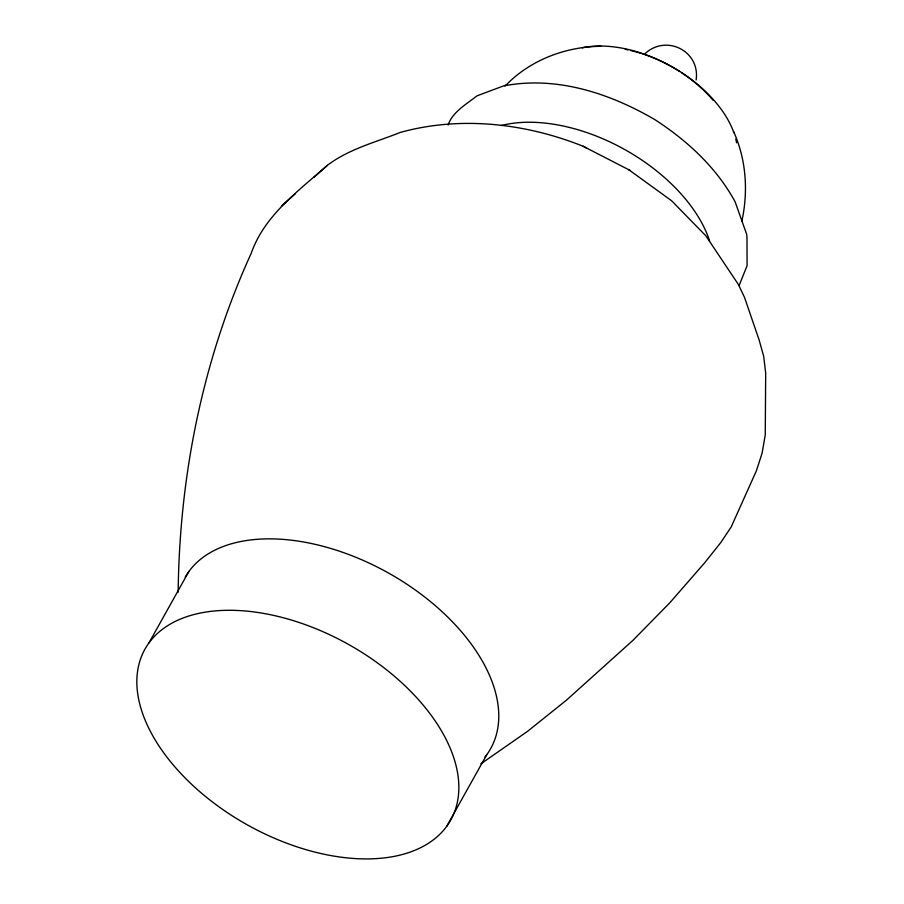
<?xml version="1.0" encoding="UTF-8"?>
<svg xmlns="http://www.w3.org/2000/svg" width="904" height="904" viewBox="0 0 904 904"><rect width="100%" height="100%" fill="white"/><g stroke="black" fill="none" stroke-linecap="round" stroke-linejoin="round"><path stroke-width="1.36" d="M178.167 592.244C179.387 476.024 202.767 359.317 251.176 253.402C264.488 215.242 298.365 191.049 327.361 165.342C348.854 148.99 375.465 142.335 400.144 132.47C460.351 115.723 525.506 123.249 583.091 146.245L586.267 147.838M741.89 221.017C748.376 191.309 746.218 159.364 733.562 131.464M448.068 125.034C452.689 111.689 466.6 104.118 476.996 95.847L504.805 85.439L507.924 85.145C559.271 76.67 610.765 93.914 654.767 119.577C687.3 140.674 716.476 167.489 735.144 201.863L746.704 234.396L746.975 237.797L747.077 265.731L739.088 285.574M148.957 642.913L188.879 571.486M446.734 826.29A175.15 103.44 29.2 0 0 276.466 616.053A175.15 103.44 29.2 0 0 170.347 761.473A175.15 103.44 29.2 0 0 446.734 826.29L486.657 754.863M504.94 86.23C529.541 60.206 565.61 46.499 601.092 46.307M313.971 177.218L327.361 165.342M281.359 206.202L295.495 193.659M645.298 53.426C666.497 34.081 700.306 51.155 696.136 79.947M480.871 763.823L527.394 731.46L566.356 700.25L633.015 640.281L669.898 602.697L704.419 563.09L720.77 542.569L731.178 526.976L756.411 470.769L762.095 453.164L765.247 434.982L765.688 373.137L763.688 356.334L759.145 340.028L744.512 297.393L738.432 284.557L705.832 235.797L671.615 200.767L628.574 169.568M583.091 146.245L629.749 170.223M185.207 577.147A175.15 103.44 29.2 0 1 396.11 577.441A175.15 103.44 29.2 0 1 485.019 757.01M501.087 125.566A140.775 83.145 29.2 0 1 709.595 240.837M582.289 47.788A104.785 61.89 29.2 0 1 733.867 132.707M735.788 139.08A104.785 61.89 29.2 0 1 736.579 142.798M625.252 49.358A98.762 58.331 29.2 0 1 627.997 49.912M630.743 50.534A98.762 58.331 29.2 0 1 679.627 71.472M681.899 72.941A98.762 58.331 29.2 0 1 696.916 84.185M697.899 85.032A98.762 58.331 29.2 0 1 713.075 100.265"/></g></svg>
